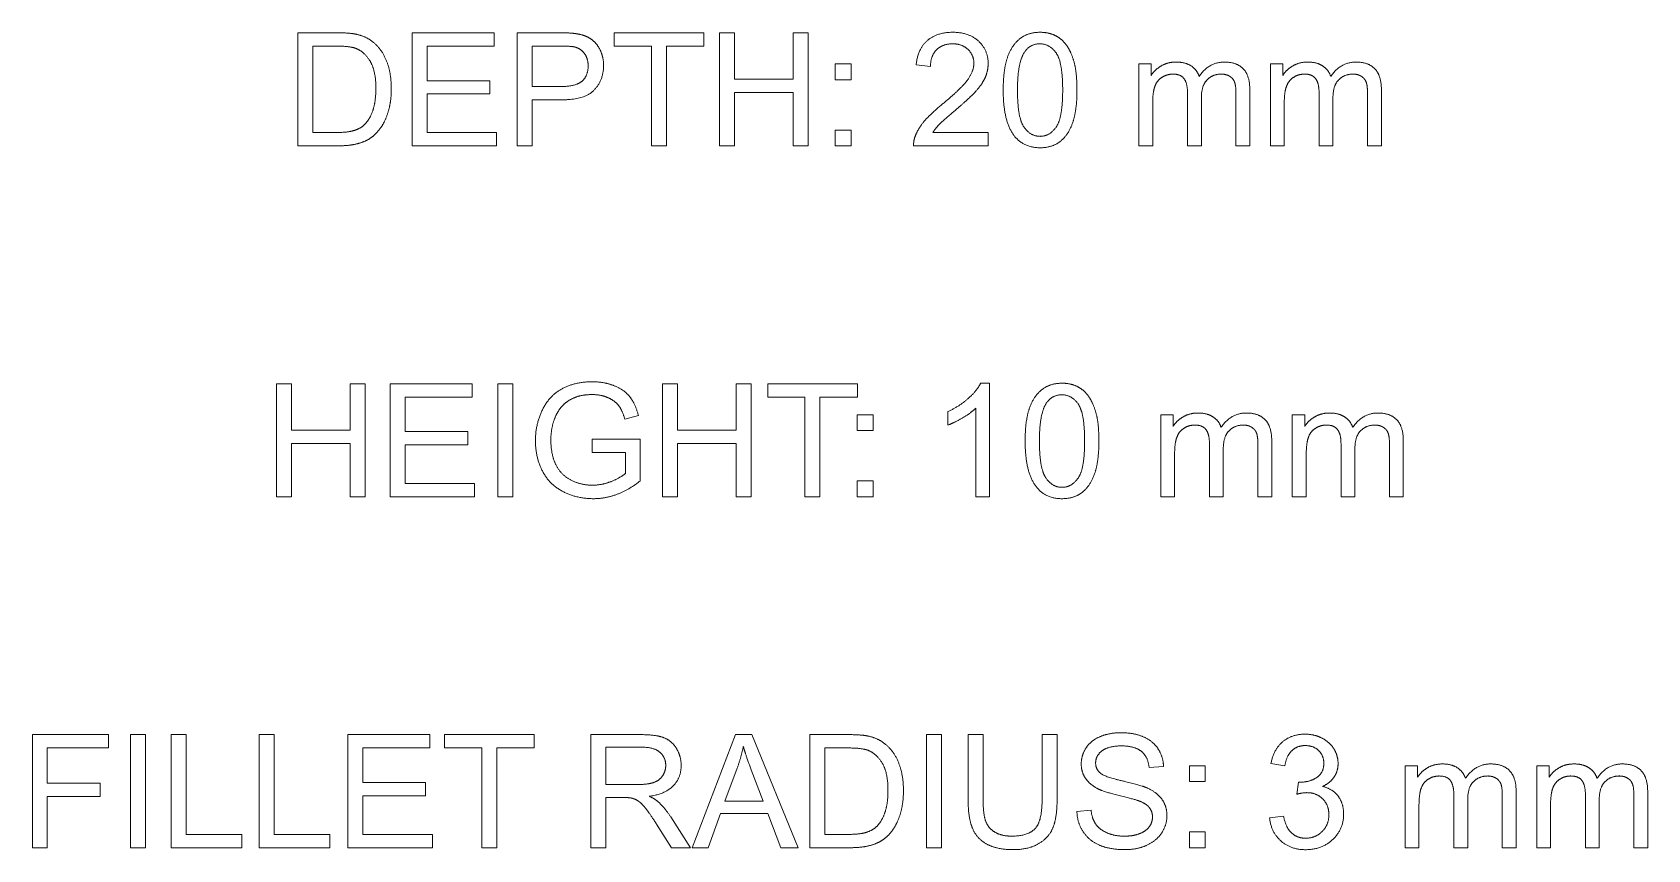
# Model space of a CAD drawing. Header units: millimetres. Extents: x -205 to 205, y -139 to 139.
# Drawn here: x 89.22 to 116.83, y -16.93 to -2.95 of the extents above; entities that cross this region are included whole.
import ezdxf

# ---------------------------------------------------------------- set-up
doc = ezdxf.new("R2010")
doc.units = ezdxf.units.MM
doc.layers.add('dimensions', color=7, linetype='Continuous', lineweight=18)

msp = doc.modelspace()

# ---------------------------------------------------------------- linework, layer by layer
at = {"layer": 'dimensions'}
for p, q in [((93.757, -2.959), (93.757, -4.892)), ((94.423, -2.959), (93.757, -2.959)), ((95.712, -2.959), (95.712, -4.892)), ((97.11, -2.959), (95.712, -2.959)), ((97.11, -3.187), (97.11, -2.959)), ((97.508, -2.959), (97.508, -4.892)), ((98.237, -2.959), (97.508, -2.959)), ((99.164, -2.959), (99.164, -3.187)), ((100.696, -2.959), (99.164, -2.959)), ((100.696, -3.187), (100.696, -2.959)), ((100.966, -2.959), (100.966, -4.892)), ((101.222, -2.959), (100.966, -2.959)), ((101.222, -3.753), (101.222, -2.959)), ((102.226, -2.959), (102.226, -3.753)), ((102.482, -2.959), (102.226, -2.959)), ((102.482, -4.892), (102.482, -2.959)), ((94.013, -4.664), (94.013, -3.187)), ((94.013, -3.187), (94.419, -3.187)), ((95.968, -3.187), (97.11, -3.187)), ((95.968, -3.779), (95.968, -3.187)), ((97.763, -3.878), (97.763, -3.187)), ((97.763, -3.187), (98.258, -3.187)), ((99.164, -3.187), (99.8, -3.187)), ((99.8, -3.187), (99.8, -4.892)), ((100.056, -3.187), (100.696, -3.187)), ((100.056, -4.892), (100.056, -3.187)), ((102.943, -3.492), (102.943, -3.762)), ((103.214, -3.492), (102.943, -3.492)), ((103.214, -3.762), (103.214, -3.492)), ((104.326, -3.51), (104.57, -3.535)), ((108.131, -3.492), (108.131, -4.892)), ((108.343, -3.492), (108.131, -3.492)), ((108.343, -3.688), (108.343, -3.492)), ((110.38, -3.492), (110.38, -4.892)), ((110.592, -3.492), (110.38, -3.492)), ((110.592, -3.688), (110.592, -3.492)), ((97.037, -3.779), (95.968, -3.779)), ((97.037, -4.006), (97.037, -3.779)), ((102.226, -3.753), (101.222, -3.753)), ((102.943, -3.762), (103.214, -3.762)), ((95.968, -4.006), (97.037, -4.006)), ((95.968, -4.664), (95.968, -4.006)), ((98.263, -3.878), (97.763, -3.878)), ((97.763, -4.106), (98.259, -4.106)), ((97.763, -4.892), (97.763, -4.106)), ((101.222, -3.981), (102.226, -3.981)), ((101.222, -4.892), (101.222, -3.981)), ((102.226, -3.981), (102.226, -4.892)), ((108.963, -3.982), (108.963, -4.892)), ((109.2, -4.892), (109.2, -4.078)), ((109.792, -4.01), (109.792, -4.892)), ((110.028, -4.892), (110.028, -3.931)), ((111.212, -3.982), (111.212, -4.892)), ((111.449, -4.892), (111.449, -4.078)), ((112.041, -4.01), (112.041, -4.892)), ((112.277, -4.892), (112.277, -3.931)), ((108.368, -4.892), (108.368, -4.165)), ((110.617, -4.892), (110.617, -4.165)), ((94.425, -4.664), (94.013, -4.664)), ((97.154, -4.664), (95.968, -4.664)), ((97.154, -4.892), (97.154, -4.664)), ((102.943, -4.622), (102.943, -4.892)), ((103.214, -4.622), (102.943, -4.622)), ((103.214, -4.892), (103.214, -4.622)), ((105.559, -4.664), (104.611, -4.664)), ((105.559, -4.892), (105.559, -4.664)), ((93.757, -4.892), (94.454, -4.892)), ((95.712, -4.892), (97.154, -4.892)), ((97.508, -4.892), (97.763, -4.892)), ((99.8, -4.892), (100.056, -4.892)), ((100.966, -4.892), (101.222, -4.892)), ((102.226, -4.892), (102.482, -4.892)), ((102.943, -4.892), (103.214, -4.892)), ((104.281, -4.892), (105.559, -4.892)), ((108.131, -4.892), (108.368, -4.892)), ((108.963, -4.892), (109.2, -4.892)), ((109.792, -4.892), (110.028, -4.892)), ((110.38, -4.892), (110.617, -4.892)), ((111.212, -4.892), (111.449, -4.892)), ((112.041, -4.892), (112.277, -4.892)), ((93.39, -8.959), (93.39, -10.892)), ((93.646, -8.959), (93.39, -8.959)), ((93.646, -9.753), (93.646, -8.959)), ((94.65, -8.959), (94.65, -9.753)), ((94.906, -8.959), (94.65, -8.959)), ((94.906, -10.892), (94.906, -8.959)), ((95.337, -8.959), (95.337, -10.892)), ((96.734, -8.959), (95.337, -8.959)), ((96.734, -9.187), (96.734, -8.959)), ((97.176, -8.959), (97.176, -10.892)), ((97.432, -8.959), (97.176, -8.959)), ((97.432, -10.892), (97.432, -8.959)), ((99.991, -8.959), (99.991, -10.892)), ((100.247, -8.959), (99.991, -8.959)), ((100.247, -9.753), (100.247, -8.959)), ((101.251, -8.959), (101.251, -9.753)), ((101.507, -8.959), (101.251, -8.959)), ((101.507, -10.892), (101.507, -8.959)), ((101.788, -8.959), (101.788, -9.187)), ((103.32, -8.959), (101.788, -8.959)), ((103.32, -9.187), (103.32, -8.959)), ((105.581, -8.951), (105.428, -8.951)), ((105.581, -10.892), (105.581, -8.951)), ((95.593, -9.187), (96.734, -9.187)), ((95.593, -9.779), (95.593, -9.187)), ((101.788, -9.187), (102.425, -9.187)), ((102.425, -9.187), (102.425, -10.892)), ((102.68, -9.187), (103.32, -9.187)), ((102.68, -10.892), (102.68, -9.187)), ((105.343, -9.38), (105.343, -10.892)), ((99.346, -9.563), (99.577, -9.5)), ((103.318, -9.492), (103.318, -9.762)), ((103.589, -9.492), (103.318, -9.492)), ((103.589, -9.762), (103.589, -9.492)), ((104.869, -9.436), (104.869, -9.666)), ((108.506, -9.492), (108.506, -10.892)), ((108.718, -9.492), (108.506, -9.492)), ((108.718, -9.688), (108.718, -9.492)), ((110.755, -9.492), (110.755, -10.892)), ((110.968, -9.492), (110.755, -9.492)), ((110.968, -9.688), (110.968, -9.492)), ((94.65, -9.753), (93.646, -9.753)), ((96.662, -9.779), (95.593, -9.779)), ((96.662, -10.006), (96.662, -9.779)), ((99.606, -9.906), (98.787, -9.907)), ((98.787, -9.907), (98.787, -10.134)), ((99.606, -10.623), (99.606, -9.906)), ((101.251, -9.753), (100.247, -9.753)), ((103.318, -9.762), (103.589, -9.762)), ((110.403, -10.892), (110.403, -9.931)), ((112.652, -10.892), (112.652, -9.931)), ((93.646, -9.981), (94.65, -9.981)), ((93.646, -10.892), (93.646, -9.981)), ((94.65, -9.981), (94.65, -10.892)), ((95.593, -10.006), (96.662, -10.006)), ((95.593, -10.664), (95.593, -10.006)), ((98.787, -10.134), (99.355, -10.134)), ((99.355, -10.134), (99.355, -10.494)), ((100.247, -9.981), (101.251, -9.981)), ((100.247, -10.892), (100.247, -9.981)), ((101.251, -9.981), (101.251, -10.892)), ((108.743, -10.892), (108.743, -10.165)), ((109.338, -9.982), (109.338, -10.892)), ((109.575, -10.892), (109.575, -10.078)), ((110.167, -10.01), (110.167, -10.892)), ((110.993, -10.892), (110.993, -10.165)), ((111.587, -9.982), (111.587, -10.892)), ((111.824, -10.892), (111.824, -10.078)), ((112.416, -10.01), (112.416, -10.892)), ((96.779, -10.664), (95.593, -10.664)), ((96.779, -10.892), (96.779, -10.664)), ((103.318, -10.622), (103.318, -10.892)), ((103.589, -10.622), (103.318, -10.622)), ((103.589, -10.892), (103.589, -10.622)), ((93.39, -10.892), (93.646, -10.892)), ((94.65, -10.892), (94.906, -10.892)), ((95.337, -10.892), (96.779, -10.892)), ((97.176, -10.892), (97.432, -10.892)), ((99.991, -10.892), (100.247, -10.892)), ((101.251, -10.892), (101.507, -10.892)), ((102.425, -10.892), (102.68, -10.892)), ((103.318, -10.892), (103.589, -10.892)), ((105.343, -10.892), (105.581, -10.892)), ((108.506, -10.892), (108.743, -10.892)), ((109.338, -10.892), (109.575, -10.892)), ((110.167, -10.892), (110.403, -10.892)), ((110.755, -10.892), (110.993, -10.892)), ((111.587, -10.892), (111.824, -10.892)), ((112.416, -10.892), (112.652, -10.892)), ((89.219, -14.959), (89.219, -16.892)), ((90.522, -14.959), (89.219, -14.959)), ((90.522, -15.187), (90.522, -14.959)), ((90.898, -14.959), (90.898, -16.892)), ((91.154, -14.959), (90.898, -14.959)), ((91.154, -16.892), (91.154, -14.959)), ((91.594, -14.959), (91.594, -16.892)), ((91.85, -14.959), (91.594, -14.959)), ((91.85, -16.664), (91.85, -14.959)), ((93.096, -14.959), (93.096, -16.892)), ((93.352, -14.959), (93.096, -14.959)), ((93.352, -16.664), (93.352, -14.959)), ((94.613, -14.959), (94.613, -16.892)), ((96.011, -14.959), (94.613, -14.959)), ((96.011, -15.187), (96.011, -14.959)), ((96.264, -14.959), (96.264, -15.187)), ((97.796, -14.959), (96.264, -14.959)), ((97.796, -15.187), (97.796, -14.959)), ((98.763, -14.959), (98.763, -16.892)), ((99.62, -14.959), (98.763, -14.959)), ((99.019, -15.812), (99.019, -15.173)), ((99.019, -15.173), (99.631, -15.173)), ((101.239, -14.959), (100.497, -16.892)), ((101.515, -14.959), (101.239, -14.959)), ((102.306, -16.892), (101.515, -14.959)), ((102.51, -14.959), (102.51, -16.892)), ((103.176, -14.959), (102.51, -14.959)), ((104.504, -14.959), (104.504, -16.892)), ((104.759, -14.959), (104.504, -14.959)), ((104.759, -16.892), (104.759, -14.959)), ((105.214, -14.959), (105.214, -16.076)), ((105.47, -14.959), (105.214, -14.959)), ((105.47, -16.074), (105.47, -14.959)), ((106.478, -14.959), (106.478, -16.074)), ((106.734, -14.959), (106.478, -14.959)), ((106.734, -16.076), (106.734, -14.959)), ((89.474, -15.187), (90.522, -15.187)), ((89.474, -15.786), (89.474, -15.187)), ((94.869, -15.187), (96.011, -15.187)), ((94.869, -15.779), (94.869, -15.187)), ((96.264, -15.187), (96.901, -15.187)), ((96.901, -15.187), (96.901, -16.892)), ((97.156, -15.187), (97.796, -15.187)), ((97.156, -16.892), (97.156, -15.187)), ((102.766, -16.664), (102.766, -15.187)), ((102.766, -15.187), (103.172, -15.187)), ((110.39, -15.452), (110.627, -15.494)), ((101.055, -16.098), (101.267, -15.531)), ((101.508, -15.563), (101.71, -16.098)), ((108.308, -15.522), (108.554, -15.504)), ((108.997, -15.492), (108.997, -15.762)), ((109.267, -15.492), (108.997, -15.492)), ((109.267, -15.762), (109.267, -15.492)), ((112.683, -15.492), (112.683, -16.892)), ((112.895, -15.492), (112.683, -15.492)), ((112.895, -15.688), (112.895, -15.492)), ((114.932, -15.492), (114.932, -16.892)), ((115.144, -15.492), (114.932, -15.492)), ((115.144, -15.688), (115.144, -15.492)), ((90.381, -15.786), (89.474, -15.786)), ((89.474, -16.014), (90.381, -16.014)), ((89.474, -16.892), (89.474, -16.014)), ((90.381, -16.014), (90.381, -15.786)), ((95.938, -15.779), (94.869, -15.779)), ((94.869, -16.006), (95.938, -16.006)), ((94.869, -16.664), (94.869, -16.006)), ((95.938, -16.006), (95.938, -15.779)), ((99.569, -15.812), (99.019, -15.812)), ((108.997, -15.762), (109.267, -15.762)), ((110.861, -15.769), (110.834, -15.977)), ((113.515, -15.982), (113.515, -16.892)), ((114.344, -16.01), (114.344, -16.892)), ((114.58, -16.892), (114.58, -15.931)), ((115.764, -15.982), (115.764, -16.892)), ((116.593, -16.01), (116.593, -16.892)), ((116.829, -16.892), (116.829, -15.931)), ((99.019, -16.034), (99.316, -16.034)), ((99.019, -16.892), (99.019, -16.034)), ((101.71, -16.098), (101.055, -16.098)), ((107.314, -16.25), (107.073, -16.271)), ((112.92, -16.892), (112.92, -16.165)), ((113.752, -16.892), (113.752, -16.078)), ((115.169, -16.892), (115.169, -16.165)), ((116.001, -16.892), (116.001, -16.078)), ((99.889, -16.49), (100.145, -16.892)), ((100.467, -16.892), (100.131, -16.366)), ((100.769, -16.892), (100.981, -16.307)), ((100.981, -16.307), (101.789, -16.307)), ((101.789, -16.307), (102.015, -16.892)), ((110.604, -16.35), (110.366, -16.382)), ((92.802, -16.664), (91.85, -16.664)), ((92.802, -16.892), (92.802, -16.664)), ((94.303, -16.664), (93.352, -16.664)), ((94.303, -16.892), (94.303, -16.664)), ((96.056, -16.664), (94.869, -16.664)), ((96.056, -16.892), (96.056, -16.664)), ((103.179, -16.664), (102.766, -16.664)), ((108.997, -16.622), (108.997, -16.892)), ((109.267, -16.622), (108.997, -16.622)), ((109.267, -16.892), (109.267, -16.622)), ((89.219, -16.892), (89.474, -16.892)), ((90.898, -16.892), (91.154, -16.892)), ((91.594, -16.892), (92.802, -16.892)), ((93.096, -16.892), (94.303, -16.892)), ((94.613, -16.892), (96.056, -16.892)), ((96.901, -16.892), (97.156, -16.892)), ((98.763, -16.892), (99.019, -16.892)), ((100.145, -16.892), (100.467, -16.892)), ((100.497, -16.892), (100.769, -16.892)), ((102.015, -16.892), (102.306, -16.892)), ((102.51, -16.892), (103.208, -16.892)), ((104.504, -16.892), (104.759, -16.892)), ((108.997, -16.892), (109.267, -16.892)), ((112.683, -16.892), (112.92, -16.892)), ((113.515, -16.892), (113.752, -16.892)), ((114.344, -16.892), (114.58, -16.892)), ((114.932, -16.892), (115.169, -16.892)), ((115.764, -16.892), (116.001, -16.892)), ((116.593, -16.892), (116.829, -16.892))]:
    msp.add_line(p, q, dxfattribs=at)
for points in [[(94.423, -2.959), (94.648, -2.959), (94.767, -2.987)], [(94.767, -2.987), (94.933, -3.025), (95.05, -3.125)], [(98.237, -2.959), (98.429, -2.959), (98.531, -2.978)], [(98.531, -2.978), (98.673, -3.001), (98.769, -3.068)], [(104.515, -3.094), (104.678, -2.951), (104.954, -2.951)], [(104.954, -2.951), (105.232, -2.951), (105.394, -3.105)], [(106.094, -3.065), (106.233, -2.951), (106.444, -2.951)], [(106.444, -2.951), (106.599, -2.951), (106.716, -3.014)], [(106.716, -3.014), (106.834, -3.076), (106.91, -3.194)], [(94.75, -3.227), (94.647, -3.187), (94.419, -3.187)], [(94.992, -3.445), (94.892, -3.282), (94.75, -3.227)], [(95.05, -3.125), (95.203, -3.254), (95.279, -3.456)], [(98.496, -3.204), (98.432, -3.187), (98.258, -3.187)], [(98.658, -3.318), (98.597, -3.232), (98.496, -3.204)], [(98.769, -3.068), (98.866, -3.134), (98.924, -3.254)], [(98.924, -3.254), (98.983, -3.374), (98.983, -3.518)], [(104.326, -3.51), (104.351, -3.237), (104.515, -3.094)], [(104.674, -3.251), (104.571, -3.353), (104.57, -3.535)], [(104.949, -3.148), (104.777, -3.148), (104.674, -3.251)], [(105.212, -3.245), (105.111, -3.148), (104.949, -3.148)], [(105.312, -3.483), (105.312, -3.341), (105.212, -3.245)], [(105.394, -3.105), (105.556, -3.26), (105.556, -3.488)], [(105.884, -3.387), (105.954, -3.178), (106.094, -3.065)], [(106.18, -3.286), (106.057, -3.463), (106.057, -3.939)], [(106.441, -3.148), (106.277, -3.148), (106.18, -3.286)], [(106.718, -3.305), (106.607, -3.148), (106.441, -3.148)], [(106.83, -3.939), (106.83, -3.461), (106.718, -3.305)], [(106.91, -3.194), (106.987, -3.312), (107.03, -3.482)], [(95.091, -3.911), (95.091, -3.608), (94.992, -3.445)], [(95.279, -3.456), (95.355, -3.657), (95.355, -3.915)], [(98.615, -3.786), (98.719, -3.693), (98.719, -3.526)], [(98.719, -3.526), (98.719, -3.405), (98.658, -3.318)], [(98.983, -3.518), (98.983, -3.765), (98.826, -3.935)], [(105.202, -3.768), (105.312, -3.617), (105.312, -3.483)], [(105.556, -3.488), (105.556, -3.604), (105.509, -3.716)], [(105.813, -3.939), (105.813, -3.596), (105.884, -3.387)], [(107.03, -3.482), (107.074, -3.651), (107.074, -3.939)], [(108.343, -3.688), (108.409, -3.585), (108.519, -3.523)], [(108.519, -3.523), (108.628, -3.46), (108.768, -3.46)], [(108.768, -3.46), (108.923, -3.46), (109.023, -3.525)], [(109.023, -3.525), (109.122, -3.589), (109.163, -3.705)], [(109.163, -3.705), (109.329, -3.46), (109.596, -3.46)], [(109.596, -3.46), (109.804, -3.46), (109.916, -3.575)], [(109.916, -3.575), (110.028, -3.691), (110.028, -3.931)], [(110.592, -3.688), (110.658, -3.585), (110.768, -3.523)], [(110.768, -3.523), (110.877, -3.46), (111.017, -3.46)], [(111.017, -3.46), (111.173, -3.46), (111.272, -3.525)], [(111.272, -3.525), (111.372, -3.589), (111.412, -3.705)], [(111.412, -3.705), (111.579, -3.46), (111.845, -3.46)], [(111.845, -3.46), (112.053, -3.46), (112.165, -3.575)], [(112.165, -3.575), (112.277, -3.691), (112.277, -3.931)], [(98.263, -3.878), (98.511, -3.878), (98.615, -3.786)], [(104.776, -4.177), (105.091, -3.919), (105.202, -3.768)], [(105.509, -3.716), (105.461, -3.828), (105.351, -3.952)], [(108.53, -3.719), (108.445, -3.771), (108.407, -3.873)], [(108.715, -3.666), (108.615, -3.666), (108.53, -3.719)], [(108.905, -3.745), (108.847, -3.666), (108.715, -3.666)], [(108.963, -3.982), (108.963, -3.824), (108.905, -3.745)], [(109.298, -3.764), (109.2, -3.862), (109.2, -4.078)], [(109.543, -3.666), (109.395, -3.666), (109.298, -3.764)], [(109.685, -3.704), (109.625, -3.666), (109.543, -3.666)], [(109.769, -3.805), (109.746, -3.742), (109.685, -3.704)], [(109.792, -4.01), (109.792, -3.868), (109.769, -3.805)], [(110.779, -3.719), (110.694, -3.771), (110.656, -3.873)], [(110.964, -3.666), (110.864, -3.666), (110.779, -3.719)], [(111.154, -3.745), (111.096, -3.666), (110.964, -3.666)], [(111.212, -3.982), (111.212, -3.824), (111.154, -3.745)], [(111.547, -3.764), (111.449, -3.862), (111.449, -4.078)], [(111.792, -3.666), (111.644, -3.666), (111.547, -3.764)], [(111.935, -3.704), (111.874, -3.666), (111.792, -3.666)], [(112.018, -3.805), (111.995, -3.742), (111.935, -3.704)], [(112.041, -4.01), (112.041, -3.868), (112.018, -3.805)], [(95.04, -4.283), (95.091, -4.13), (95.091, -3.911)], [(95.355, -3.915), (95.355, -4.135), (95.303, -4.305)], [(98.826, -3.935), (98.669, -4.106), (98.259, -4.106)], [(105.351, -3.952), (105.241, -4.076), (104.985, -4.292)], [(106.005, -4.724), (105.813, -4.483), (105.813, -3.939)], [(106.057, -3.939), (106.057, -4.415), (106.169, -4.572)], [(106.718, -4.572), (106.83, -4.413), (106.83, -3.939)], [(107.074, -3.939), (107.074, -4.279), (107.004, -4.488)], [(108.407, -3.873), (108.368, -3.974), (108.368, -4.165)], [(110.656, -3.873), (110.617, -3.974), (110.617, -4.165)], [(94.899, -4.528), (94.99, -4.437), (95.04, -4.283)], [(95.303, -4.305), (95.252, -4.475), (95.172, -4.587)], [(104.465, -4.47), (104.573, -4.343), (104.776, -4.177)], [(104.985, -4.292), (104.772, -4.471), (104.711, -4.535)], [(94.425, -4.664), (94.617, -4.664), (94.725, -4.628)], [(94.725, -4.628), (94.834, -4.593), (94.899, -4.528)], [(95.172, -4.587), (95.091, -4.698), (94.996, -4.762)], [(104.309, -4.727), (104.358, -4.597), (104.465, -4.47)], [(104.711, -4.535), (104.651, -4.599), (104.611, -4.664)], [(106.169, -4.572), (106.28, -4.73), (106.444, -4.73)], [(106.444, -4.73), (106.607, -4.73), (106.718, -4.572)], [(107.004, -4.488), (106.934, -4.697), (106.795, -4.811)], [(94.765, -4.859), (94.63, -4.892), (94.454, -4.892)], [(94.996, -4.762), (94.9, -4.826), (94.765, -4.859)], [(104.281, -4.892), (104.279, -4.806), (104.309, -4.727)], [(106.444, -4.925), (106.164, -4.925), (106.005, -4.724)], [(106.795, -4.811), (106.656, -4.925), (106.444, -4.925)], [(97.936, -9.408), (98.054, -9.164), (98.276, -9.045)], [(98.276, -9.045), (98.497, -8.926), (98.786, -8.926)], [(98.786, -8.926), (98.995, -8.926), (99.165, -8.994)], [(99.165, -8.994), (99.334, -9.062), (99.431, -9.183)], [(105.217, -9.21), (105.366, -9.076), (105.428, -8.951)], [(106.259, -9.387), (106.33, -9.178), (106.469, -9.065)], [(106.469, -9.065), (106.608, -8.951), (106.819, -8.951)], [(106.819, -8.951), (106.974, -8.951), (107.092, -9.014)], [(107.092, -9.014), (107.209, -9.076), (107.285, -9.194)], [(98.278, -9.339), (98.199, -9.426), (98.156, -9.53)], [(98.484, -9.198), (98.356, -9.252), (98.278, -9.339)], [(98.787, -9.145), (98.612, -9.145), (98.484, -9.198)], [(99.053, -9.196), (98.934, -9.145), (98.787, -9.145)], [(99.238, -9.331), (99.173, -9.247), (99.053, -9.196)], [(99.346, -9.563), (99.303, -9.415), (99.238, -9.331)], [(99.431, -9.183), (99.527, -9.305), (99.577, -9.5)], [(104.869, -9.436), (105.068, -9.343), (105.217, -9.21)], [(105.343, -9.38), (105.258, -9.461), (105.119, -9.543)], [(106.188, -9.939), (106.188, -9.596), (106.259, -9.387)], [(106.555, -9.286), (106.432, -9.463), (106.432, -9.939)], [(106.816, -9.148), (106.653, -9.148), (106.555, -9.286)], [(107.094, -9.305), (106.982, -9.148), (106.816, -9.148)], [(107.205, -9.939), (107.205, -9.461), (107.094, -9.305)], [(107.285, -9.194), (107.362, -9.312), (107.405, -9.482)], [(97.818, -9.935), (97.818, -9.653), (97.936, -9.408)], [(98.156, -9.53), (98.082, -9.709), (98.082, -9.919)], [(105.119, -9.543), (104.98, -9.625), (104.869, -9.666)], [(107.405, -9.482), (107.449, -9.651), (107.449, -9.939)], [(108.718, -9.688), (108.784, -9.585), (108.894, -9.523)], [(108.894, -9.523), (109.003, -9.46), (109.143, -9.46)], [(109.143, -9.46), (109.298, -9.46), (109.398, -9.525)], [(109.398, -9.525), (109.498, -9.589), (109.538, -9.705)], [(109.538, -9.705), (109.705, -9.46), (109.971, -9.46)], [(109.971, -9.46), (110.179, -9.46), (110.291, -9.575)], [(110.291, -9.575), (110.403, -9.691), (110.403, -9.931)], [(110.968, -9.688), (111.033, -9.585), (111.143, -9.523)], [(111.143, -9.523), (111.252, -9.46), (111.392, -9.46)], [(111.392, -9.46), (111.548, -9.46), (111.647, -9.525)], [(111.647, -9.525), (111.747, -9.589), (111.788, -9.705)], [(111.788, -9.705), (111.954, -9.46), (112.22, -9.46)], [(112.22, -9.46), (112.428, -9.46), (112.54, -9.575)], [(112.54, -9.575), (112.652, -9.691), (112.652, -9.931)], [(97.937, -10.45), (97.818, -10.22), (97.818, -9.935)], [(98.082, -9.919), (98.082, -10.177), (98.171, -10.351)], [(106.38, -10.724), (106.188, -10.483), (106.188, -9.939)], [(106.432, -9.939), (106.432, -10.415), (106.544, -10.572)], [(107.094, -10.572), (107.205, -10.413), (107.205, -9.939)], [(107.449, -9.939), (107.449, -10.279), (107.379, -10.488)], [(108.782, -9.873), (108.743, -9.974), (108.743, -10.165)], [(108.905, -9.719), (108.82, -9.771), (108.782, -9.873)], [(109.09, -9.666), (108.99, -9.666), (108.905, -9.719)], [(109.28, -9.745), (109.222, -9.666), (109.09, -9.666)], [(109.338, -9.982), (109.338, -9.824), (109.28, -9.745)], [(109.673, -9.764), (109.575, -9.862), (109.575, -10.078)], [(109.918, -9.666), (109.77, -9.666), (109.673, -9.764)], [(110.06, -9.704), (110, -9.666), (109.918, -9.666)], [(110.144, -9.805), (110.121, -9.742), (110.06, -9.704)], [(110.167, -10.01), (110.167, -9.868), (110.144, -9.805)], [(111.031, -9.873), (110.993, -9.974), (110.993, -10.165)], [(111.154, -9.719), (111.069, -9.771), (111.031, -9.873)], [(111.339, -9.666), (111.239, -9.666), (111.154, -9.719)], [(111.529, -9.745), (111.471, -9.666), (111.339, -9.666)], [(111.587, -9.982), (111.587, -9.824), (111.529, -9.745)], [(111.922, -9.764), (111.824, -9.862), (111.824, -10.078)], [(112.167, -9.666), (112.02, -9.666), (111.922, -9.764)], [(112.31, -9.704), (112.249, -9.666), (112.167, -9.666)], [(112.393, -9.805), (112.37, -9.742), (112.31, -9.704)], [(112.416, -10.01), (112.416, -9.868), (112.393, -9.805)], [(98.288, -10.803), (98.055, -10.681), (97.937, -10.45)], [(98.171, -10.351), (98.26, -10.525), (98.43, -10.61)], [(107.379, -10.488), (107.309, -10.697), (107.17, -10.811)], [(98.43, -10.61), (98.6, -10.694), (98.791, -10.694)], [(98.791, -10.694), (98.957, -10.694), (99.115, -10.63)], [(99.115, -10.63), (99.274, -10.566), (99.355, -10.494)], [(99.606, -10.623), (99.417, -10.773), (99.217, -10.849)], [(106.819, -10.925), (106.539, -10.925), (106.38, -10.724)], [(106.544, -10.572), (106.655, -10.73), (106.819, -10.73)], [(106.819, -10.73), (106.982, -10.73), (107.094, -10.572)], [(98.806, -10.925), (98.521, -10.925), (98.288, -10.803)], [(99.217, -10.849), (99.017, -10.925), (98.806, -10.925)], [(107.17, -10.811), (107.031, -10.925), (106.819, -10.925)], [(99.62, -14.959), (99.879, -14.959), (100.013, -15.011)], [(99.945, -15.261), (99.846, -15.173), (99.631, -15.173)], [(100.013, -15.011), (100.148, -15.063), (100.228, -15.195)], [(101.371, -15.162), (101.334, -15.348), (101.267, -15.531)], [(101.508, -15.563), (101.416, -15.319), (101.371, -15.162)], [(103.176, -14.959), (103.401, -14.959), (103.52, -14.987)], [(103.52, -14.987), (103.686, -15.025), (103.804, -15.125)], [(103.804, -15.125), (103.956, -15.254), (104.032, -15.456)], [(107.147, -15.459), (107.147, -15.312), (107.23, -15.185)], [(107.23, -15.185), (107.313, -15.058), (107.473, -14.992)], [(107.473, -14.992), (107.632, -14.926), (107.827, -14.926)], [(107.838, -15.152), (107.606, -15.152), (107.5, -15.237)], [(107.827, -14.926), (108.042, -14.926), (108.206, -14.995)], [(108.175, -15.245), (108.061, -15.152), (107.838, -15.152)], [(108.206, -14.995), (108.37, -15.065), (108.459, -15.199)], [(110.39, -15.452), (110.434, -15.214), (110.588, -15.082)], [(110.588, -15.082), (110.742, -14.951), (110.971, -14.951)], [(110.977, -15.146), (110.838, -15.146), (110.746, -15.233)], [(110.971, -14.951), (111.13, -14.951), (111.263, -15.019)], [(111.205, -15.232), (111.116, -15.146), (110.977, -15.146)], [(111.263, -15.019), (111.396, -15.087), (111.467, -15.204)], [(100.045, -15.486), (100.045, -15.349), (99.945, -15.261)], [(100.228, -15.195), (100.309, -15.327), (100.309, -15.486)], [(103.503, -15.227), (103.4, -15.187), (103.172, -15.187)], [(103.745, -15.445), (103.645, -15.282), (103.503, -15.227)], [(103.844, -15.911), (103.844, -15.608), (103.745, -15.445)], [(104.032, -15.456), (104.108, -15.657), (104.108, -15.915)], [(107.215, -15.699), (107.147, -15.592), (107.147, -15.459)], [(107.5, -15.237), (107.393, -15.322), (107.393, -15.442)], [(107.393, -15.442), (107.393, -15.546), (107.469, -15.613)], [(108.308, -15.522), (108.289, -15.339), (108.175, -15.245)], [(108.459, -15.199), (108.547, -15.334), (108.554, -15.504)], [(110.746, -15.233), (110.654, -15.32), (110.627, -15.494)], [(111.172, -15.692), (111.293, -15.613), (111.293, -15.448)], [(111.293, -15.448), (111.293, -15.318), (111.205, -15.232)], [(111.467, -15.204), (111.537, -15.322), (111.537, -15.454)], [(111.537, -15.454), (111.537, -15.579), (111.47, -15.682)], [(113.07, -15.523), (113.18, -15.46), (113.319, -15.46)], [(113.319, -15.46), (113.475, -15.46), (113.575, -15.525)], [(113.715, -15.705), (113.881, -15.46), (114.147, -15.46)], [(114.147, -15.46), (114.356, -15.46), (114.468, -15.575)], [(115.319, -15.523), (115.429, -15.46), (115.569, -15.46)], [(115.569, -15.46), (115.724, -15.46), (115.824, -15.525)], [(115.964, -15.705), (116.13, -15.46), (116.397, -15.46)], [(116.397, -15.46), (116.605, -15.46), (116.717, -15.575)], [(99.843, -15.776), (99.942, -15.74), (99.993, -15.66)], [(99.993, -15.66), (100.045, -15.58), (100.045, -15.486)], [(100.309, -15.486), (100.309, -15.692), (100.175, -15.833)], [(107.421, -15.879), (107.283, -15.807), (107.215, -15.699)], [(107.469, -15.613), (107.542, -15.68), (107.854, -15.751)], [(110.899, -15.771), (111.051, -15.771), (111.172, -15.692)], [(111.47, -15.682), (111.403, -15.784), (111.271, -15.845)], [(112.895, -15.688), (112.961, -15.585), (113.07, -15.523)], [(113.081, -15.719), (112.996, -15.771), (112.958, -15.873)], [(113.267, -15.666), (113.167, -15.666), (113.081, -15.719)], [(113.457, -15.745), (113.399, -15.666), (113.267, -15.666)], [(113.575, -15.525), (113.674, -15.589), (113.715, -15.705)], [(114.095, -15.666), (113.947, -15.666), (113.849, -15.764)], [(114.237, -15.704), (114.176, -15.666), (114.095, -15.666)], [(114.321, -15.805), (114.298, -15.742), (114.237, -15.704)], [(114.468, -15.575), (114.58, -15.691), (114.58, -15.931)], [(115.144, -15.688), (115.21, -15.585), (115.319, -15.523)], [(115.331, -15.719), (115.246, -15.771), (115.207, -15.873)], [(115.516, -15.666), (115.416, -15.666), (115.331, -15.719)], [(115.706, -15.745), (115.648, -15.666), (115.516, -15.666)], [(115.824, -15.525), (115.923, -15.589), (115.964, -15.705)], [(116.344, -15.666), (116.196, -15.666), (116.099, -15.764)], [(116.486, -15.704), (116.426, -15.666), (116.344, -15.666)], [(116.57, -15.805), (116.547, -15.742), (116.486, -15.704)], [(116.717, -15.575), (116.829, -15.691), (116.829, -15.931)], [(99.569, -15.812), (99.744, -15.812), (99.843, -15.776)], [(100.175, -15.833), (100.042, -15.974), (99.764, -16.013)], [(99.764, -16.013), (99.866, -16.061), (99.918, -16.109)], [(103.794, -16.283), (103.844, -16.13), (103.844, -15.911)], [(104.108, -15.915), (104.108, -16.135), (104.057, -16.305)], [(107.794, -16), (107.528, -15.936), (107.421, -15.879)], [(108.138, -16.094), (108.061, -16.064), (107.794, -16)], [(107.854, -15.751), (108.166, -15.821), (108.282, -15.874)], [(108.282, -15.874), (108.451, -15.952), (108.531, -16.071)], [(111.002, -15.951), (110.935, -15.951), (110.834, -15.977)], [(110.861, -15.769), (110.884, -15.771), (110.899, -15.771)], [(111.273, -16.057), (111.167, -15.951), (111.002, -15.951)], [(111.271, -15.845), (111.442, -15.885), (111.537, -16.009)], [(111.537, -16.009), (111.632, -16.134), (111.632, -16.321)], [(112.958, -15.873), (112.92, -15.974), (112.92, -16.165)], [(113.515, -15.982), (113.515, -15.824), (113.457, -15.745)], [(113.849, -15.764), (113.752, -15.862), (113.752, -16.078)], [(114.344, -16.01), (114.344, -15.868), (114.321, -15.805)], [(115.207, -15.873), (115.169, -15.974), (115.169, -16.165)], [(115.764, -15.982), (115.764, -15.824), (115.706, -15.745)], [(116.099, -15.764), (116.001, -15.862), (116.001, -16.078)], [(116.593, -16.01), (116.593, -15.868), (116.57, -15.805)], [(99.458, -16.043), (99.415, -16.034), (99.316, -16.034)], [(99.575, -16.094), (99.518, -16.057), (99.458, -16.043)], [(99.705, -16.223), (99.632, -16.131), (99.575, -16.094)], [(99.889, -16.49), (99.777, -16.316), (99.705, -16.223)], [(99.918, -16.109), (100.03, -16.212), (100.131, -16.366)], [(103.652, -16.528), (103.743, -16.437), (103.794, -16.283)], [(105.288, -16.56), (105.214, -16.383), (105.214, -16.076)], [(105.47, -16.074), (105.47, -16.326), (105.517, -16.446)], [(106.359, -16.566), (106.478, -16.438), (106.478, -16.074)], [(106.734, -16.076), (106.734, -16.367), (106.668, -16.539)], [(107.179, -16.618), (107.078, -16.465), (107.073, -16.271)], [(107.314, -16.25), (107.331, -16.395), (107.394, -16.488)], [(108.312, -16.208), (108.26, -16.14), (108.138, -16.094)], [(108.365, -16.367), (108.365, -16.276), (108.312, -16.208)], [(108.531, -16.071), (108.612, -16.191), (108.612, -16.346)], [(111.38, -16.326), (111.38, -16.163), (111.273, -16.057)], [(103.479, -16.628), (103.587, -16.593), (103.652, -16.528)], [(104.057, -16.305), (104.005, -16.475), (103.925, -16.587)], [(105.535, -16.831), (105.362, -16.738), (105.288, -16.56)], [(105.517, -16.446), (105.564, -16.565), (105.678, -16.63)], [(105.956, -16.694), (106.239, -16.694), (106.359, -16.566)], [(106.668, -16.539), (106.602, -16.71), (106.43, -16.817)], [(107.394, -16.488), (107.457, -16.581), (107.589, -16.638)], [(108.144, -16.652), (108.256, -16.608), (108.31, -16.533)], [(108.31, -16.533), (108.365, -16.457), (108.365, -16.367)], [(108.612, -16.346), (108.612, -16.5), (108.523, -16.637)], [(110.558, -16.775), (110.39, -16.623), (110.366, -16.382)], [(110.604, -16.35), (110.645, -16.552), (110.743, -16.641)], [(111.265, -16.614), (111.38, -16.498), (111.38, -16.326)], [(111.632, -16.321), (111.632, -16.574), (111.447, -16.75)], [(103.179, -16.664), (103.37, -16.664), (103.479, -16.628)], [(103.749, -16.762), (103.653, -16.826), (103.518, -16.859)], [(103.925, -16.587), (103.844, -16.698), (103.749, -16.762)], [(105.979, -16.925), (105.707, -16.925), (105.535, -16.831)], [(105.678, -16.63), (105.792, -16.694), (105.956, -16.694)], [(106.43, -16.817), (106.258, -16.925), (105.979, -16.925)], [(107.457, -16.848), (107.28, -16.772), (107.179, -16.618)], [(107.589, -16.638), (107.72, -16.695), (107.885, -16.695)], [(107.885, -16.695), (108.032, -16.695), (108.144, -16.652)], [(108.523, -16.637), (108.435, -16.773), (108.269, -16.849)], [(110.981, -16.926), (110.726, -16.926), (110.558, -16.775)], [(110.743, -16.641), (110.841, -16.73), (110.982, -16.73)], [(111.447, -16.75), (111.263, -16.926), (110.981, -16.926)], [(110.982, -16.73), (111.149, -16.73), (111.265, -16.614)], [(103.518, -16.859), (103.383, -16.892), (103.208, -16.892)], [(107.897, -16.925), (107.635, -16.925), (107.457, -16.848)], [(108.269, -16.849), (108.104, -16.925), (107.897, -16.925)]]:
    msp.add_open_spline(points, degree=2, dxfattribs=at)

doc.saveas('drawing.dxf')
